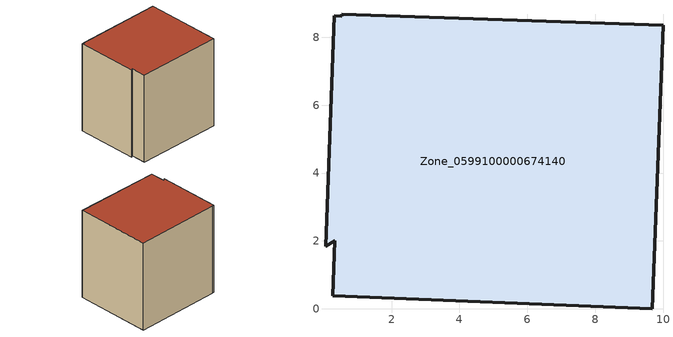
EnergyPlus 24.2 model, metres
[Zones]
Zone_0599100000674140
 floor ground (C_G): 0.05,1.85 0.3,8.64 0.53,8.63 0.53,8.68 10,8.36 9.68,0 0.27,0.38 0.32,2.01 z0
 wall outside (C_F): 0.3,8.64 0.05,1.85 0.32,2.01 0.27,0.38 9.68,0 10,8.36 0.53,8.68 0.53,8.63 0.3,8.64 z0:9.96
 roof outside (C_R): 0.53,8.63 0.3,8.64 0.05,1.85 0.32,2.01 0.27,0.38 9.68,0 10,8.36 0.53,8.68 z9.96
[BUILDING]
Pand.0599100000674140: North Axis=0; Terrain=City; Loads Convergence Tolerance Value=0.04; Temperature Convergence Tolerance Value=0.4; Solar Distribution=FullExterior; Maximum Number of Warmup Days=25; Minimum Number of Warmup Days=1
[Site:Location]
Rotterdam.The.Hague.AP_ZH_NLD Design_Conditions: Latitude=51.96; Longitude=4.45; Time Zone=1; Elevation=-4.5
[SITE:GROUNDTEMPERATURE:BUILDINGSURFACE]
18, 18, 18, 18, 18, 18, 18, 18, 18, 18, 18, 18
[MATERIAL] Thermal Absorptance=0.9; Solar Absorptance=0.7; Visible Absorptance=0.7
Name | Roughness | Thickness | Conductivity | Density | Specific Heat
G.TI.1946 | MediumSmooth | 0.15 | 1 | 540 | 1210
F.TI.1946 | Rough | 0.3 | 0.857143 | 1920 | 840
R.TI.1946 | MediumRough | 0.2 | 0.1 | 1500 | 1000
[CONSTRUCTION]
C_G: G.TI.1946
C_F: F.TI.1946
C_R: R.TI.1946
[ZONE]
Zone_0599100000674140: Type=1; Multiplier=1; Ceiling Height=Autocalculate; Volume=Autocalculate; Floor Area=autocalculate; Part of Total Floor Area=Yes
[ZONEINFILTRATION:DESIGNFLOWRATE]
Infil_Zone_0599100000674140: Zone or ZoneList or Space or SpaceList=Zone_0599100000674140; Schedule=AlwaysOn; Design Flow Rate Calculation Method=Flow/Area; Flow Rate per Floor Area=0.003; Constant Term Coefficient=1; Temperature Term Coefficient=0; Velocity Term Coefficient=0; Velocity Squared Term Coefficient=0
[HVACTEMPLATE:ZONE:IDEALLOADSAIRSYSTEM]
Zone_0599100000674140: Maximum Heating Supply Air Temperature=50; Minimum Cooling Supply Air Temperature=13; Maximum Heating Supply Air Humidity Ratio=0.0156; Minimum Cooling Supply Air Humidity Ratio=0.0077; Heating Limit=NoLimit; Cooling Limit=NoLimit; Dehumidification Control Type=ConstantSensibleHeatRatio; Cooling Sensible Heat Ratio=0.7; Dehumidification Setpoint=60; Humidification Control Type=None; Humidification Setpoint=30; Outdoor Air Method=None; Outdoor Air Flow Rate per Person=0.00944; Outdoor Air Flow Rate per Zone Floor Area=0; Outdoor Air Flow Rate per Zone=0; Demand Controlled Ventilation Type=None; Outdoor Air Economizer Type=NoEconomizer; Heat Recovery Type=None; Sensible Heat Recovery Effectiveness=0.7; Latent Heat Recovery Effectiveness=0.65
[ZONECONTROL:THERMOSTAT]
ThermostatControl_Zone_0599100000674140: Zone or ZoneList=Zone_0599100000674140; Control Type Schedule=DualSetpointControlType; Control 1=Thermostat_Zone_0599100000674140; Temperature Difference Between Cutout And Setpoint=0
[THERMOSTATSETPOINT:DUALSETPOINT]
Thermostat_Zone_0599100000674140: Heating Setpoint Temperature Schedule=HeatingSetpoint_Zone_0599100000674140; Cooling Setpoint Temperature Schedule=CoolingSetpoint_Zone_0599100000674140
[SCHEDULE:COMPACT]
HeatingSetpoint_Zone_0599100000674140: Through: 12/31, For: AllDays, Until: 24:00, 21
CoolingSetpoint_Zone_0599100000674140: Through: 12/31, For: AllDays, Until: 24:00, 24
DualSetpointControlType: Through: 12/31, For: AllDays, Until: 24:00, 4
AlwaysOn: Through: 12/31, For: AllDays, Until: 24:00, 1
